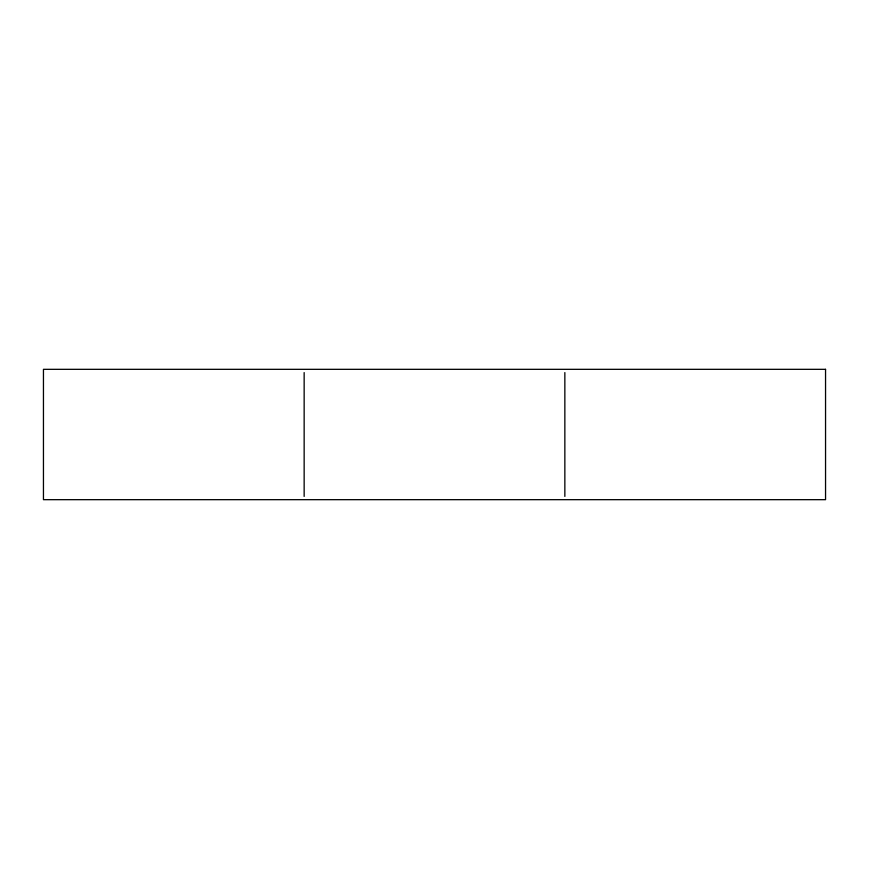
<?xml version="1.0" encoding="UTF-8"?>
<svg xmlns="http://www.w3.org/2000/svg" width="869" height="869" viewBox="0 0 869 869"><rect width="100%" height="100%" fill="white"/><g stroke="black" fill="none" stroke-linecap="round" stroke-linejoin="round"><path stroke-width="1.3" d="M564.85 372.584L564.85 496.416M304.15 372.584L304.15 496.416M825.55 369.325L43.45 369.325L43.45 499.675L825.55 499.675L825.55 369.325"/></g></svg>
